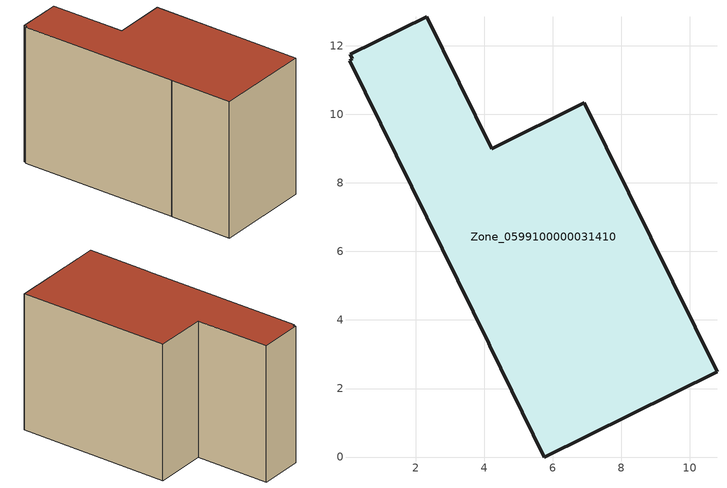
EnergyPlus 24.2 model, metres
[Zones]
Zone_0599100000031410
 floor ground (C_G): 0.07,11.56 0.15,11.62 0.09,11.74 2.33,12.84 4.22,9 6.92,10.33 10.79,2.49 5.75,0 4.15,3.25 4.13,3.32 z0
 wall outside (C_F): 10.79,2.49 6.92,10.33 4.22,9 2.33,12.84 0.09,11.74 0.15,11.62 0.07,11.56 4.13,3.32 4.15,3.25 5.75,0 10.79,2.49 z0:7.91
 roof outside (C_R): 4.13,3.32 4.15,3.25 5.75,0 10.79,2.49 6.92,10.33 4.22,9 2.33,12.84 0.09,11.74 0.15,11.62 0.07,11.56 z7.91
[BUILDING]
Pand.0599100000031410: North Axis=0; Terrain=City; Loads Convergence Tolerance Value=0.04; Temperature Convergence Tolerance Value=0.4; Solar Distribution=FullExterior; Maximum Number of Warmup Days=25; Minimum Number of Warmup Days=1
[Site:Location]
Rotterdam.The.Hague.AP_ZH_NLD Design_Conditions: Latitude=51.96; Longitude=4.45; Time Zone=1; Elevation=-4.5
[SITE:GROUNDTEMPERATURE:BUILDINGSURFACE]
18, 18, 18, 18, 18, 18, 18, 18, 18, 18, 18, 18
[MATERIAL] Thermal Absorptance=0.9; Solar Absorptance=0.7; Visible Absorptance=0.7
Name | Roughness | Thickness | Conductivity | Density | Specific Heat
G.TC.1975-1991 | MediumSmooth | 0.15 | 0.288461 | 540 | 1210
F.TC.1975-1991 | Rough | 0.3 | 0.230769 | 1920 | 840
R.TC.1975-1991 | MediumRough | 0.2 | 0.153846 | 1500 | 1000
[CONSTRUCTION]
C_G: G.TC.1975-1991
C_F: F.TC.1975-1991
C_R: R.TC.1975-1991
[ZONE]
Zone_0599100000031410: Type=1; Multiplier=1; Ceiling Height=Autocalculate; Volume=Autocalculate; Floor Area=autocalculate; Part of Total Floor Area=Yes
[ZONEINFILTRATION:DESIGNFLOWRATE]
Infil_Zone_0599100000031410: Zone or ZoneList or Space or SpaceList=Zone_0599100000031410; Schedule=AlwaysOn; Design Flow Rate Calculation Method=Flow/Area; Flow Rate per Floor Area=0.003; Constant Term Coefficient=1; Temperature Term Coefficient=0; Velocity Term Coefficient=0; Velocity Squared Term Coefficient=0
[HVACTEMPLATE:ZONE:IDEALLOADSAIRSYSTEM]
Zone_0599100000031410: Maximum Heating Supply Air Temperature=50; Minimum Cooling Supply Air Temperature=13; Maximum Heating Supply Air Humidity Ratio=0.0156; Minimum Cooling Supply Air Humidity Ratio=0.0077; Heating Limit=NoLimit; Cooling Limit=NoLimit; Dehumidification Control Type=ConstantSensibleHeatRatio; Cooling Sensible Heat Ratio=0.7; Dehumidification Setpoint=60; Humidification Control Type=None; Humidification Setpoint=30; Outdoor Air Method=None; Outdoor Air Flow Rate per Person=0.00944; Outdoor Air Flow Rate per Zone Floor Area=0; Outdoor Air Flow Rate per Zone=0; Demand Controlled Ventilation Type=None; Outdoor Air Economizer Type=NoEconomizer; Heat Recovery Type=None; Sensible Heat Recovery Effectiveness=0.7; Latent Heat Recovery Effectiveness=0.65
[ZONECONTROL:THERMOSTAT]
ThermostatControl_Zone_0599100000031410: Zone or ZoneList=Zone_0599100000031410; Control Type Schedule=DualSetpointControlType; Control 1=Thermostat_Zone_0599100000031410; Temperature Difference Between Cutout And Setpoint=0
[THERMOSTATSETPOINT:DUALSETPOINT]
Thermostat_Zone_0599100000031410: Heating Setpoint Temperature Schedule=HeatingSetpoint_Zone_0599100000031410; Cooling Setpoint Temperature Schedule=CoolingSetpoint_Zone_0599100000031410
[SCHEDULE:COMPACT]
HeatingSetpoint_Zone_0599100000031410: Through: 12/31, For: AllDays, Until: 24:00, 21
CoolingSetpoint_Zone_0599100000031410: Through: 12/31, For: AllDays, Until: 24:00, 24
DualSetpointControlType: Through: 12/31, For: AllDays, Until: 24:00, 4
AlwaysOn: Through: 12/31, For: AllDays, Until: 24:00, 1
